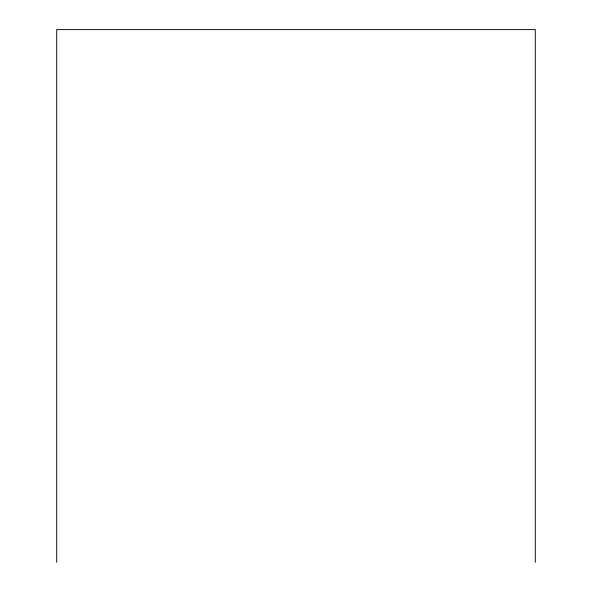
<?xml version="1.0" encoding="UTF-8"?>
<svg xmlns="http://www.w3.org/2000/svg" width="592" height="592" viewBox="0 0 592 592"><rect width="100%" height="100%" fill="white"/><g stroke="black" fill="none" stroke-linecap="round" stroke-linejoin="round"><path stroke-width="0.89" d="M535.301 562.4L535.301 29.6L56.699 29.6L56.699 562.4"/></g></svg>
